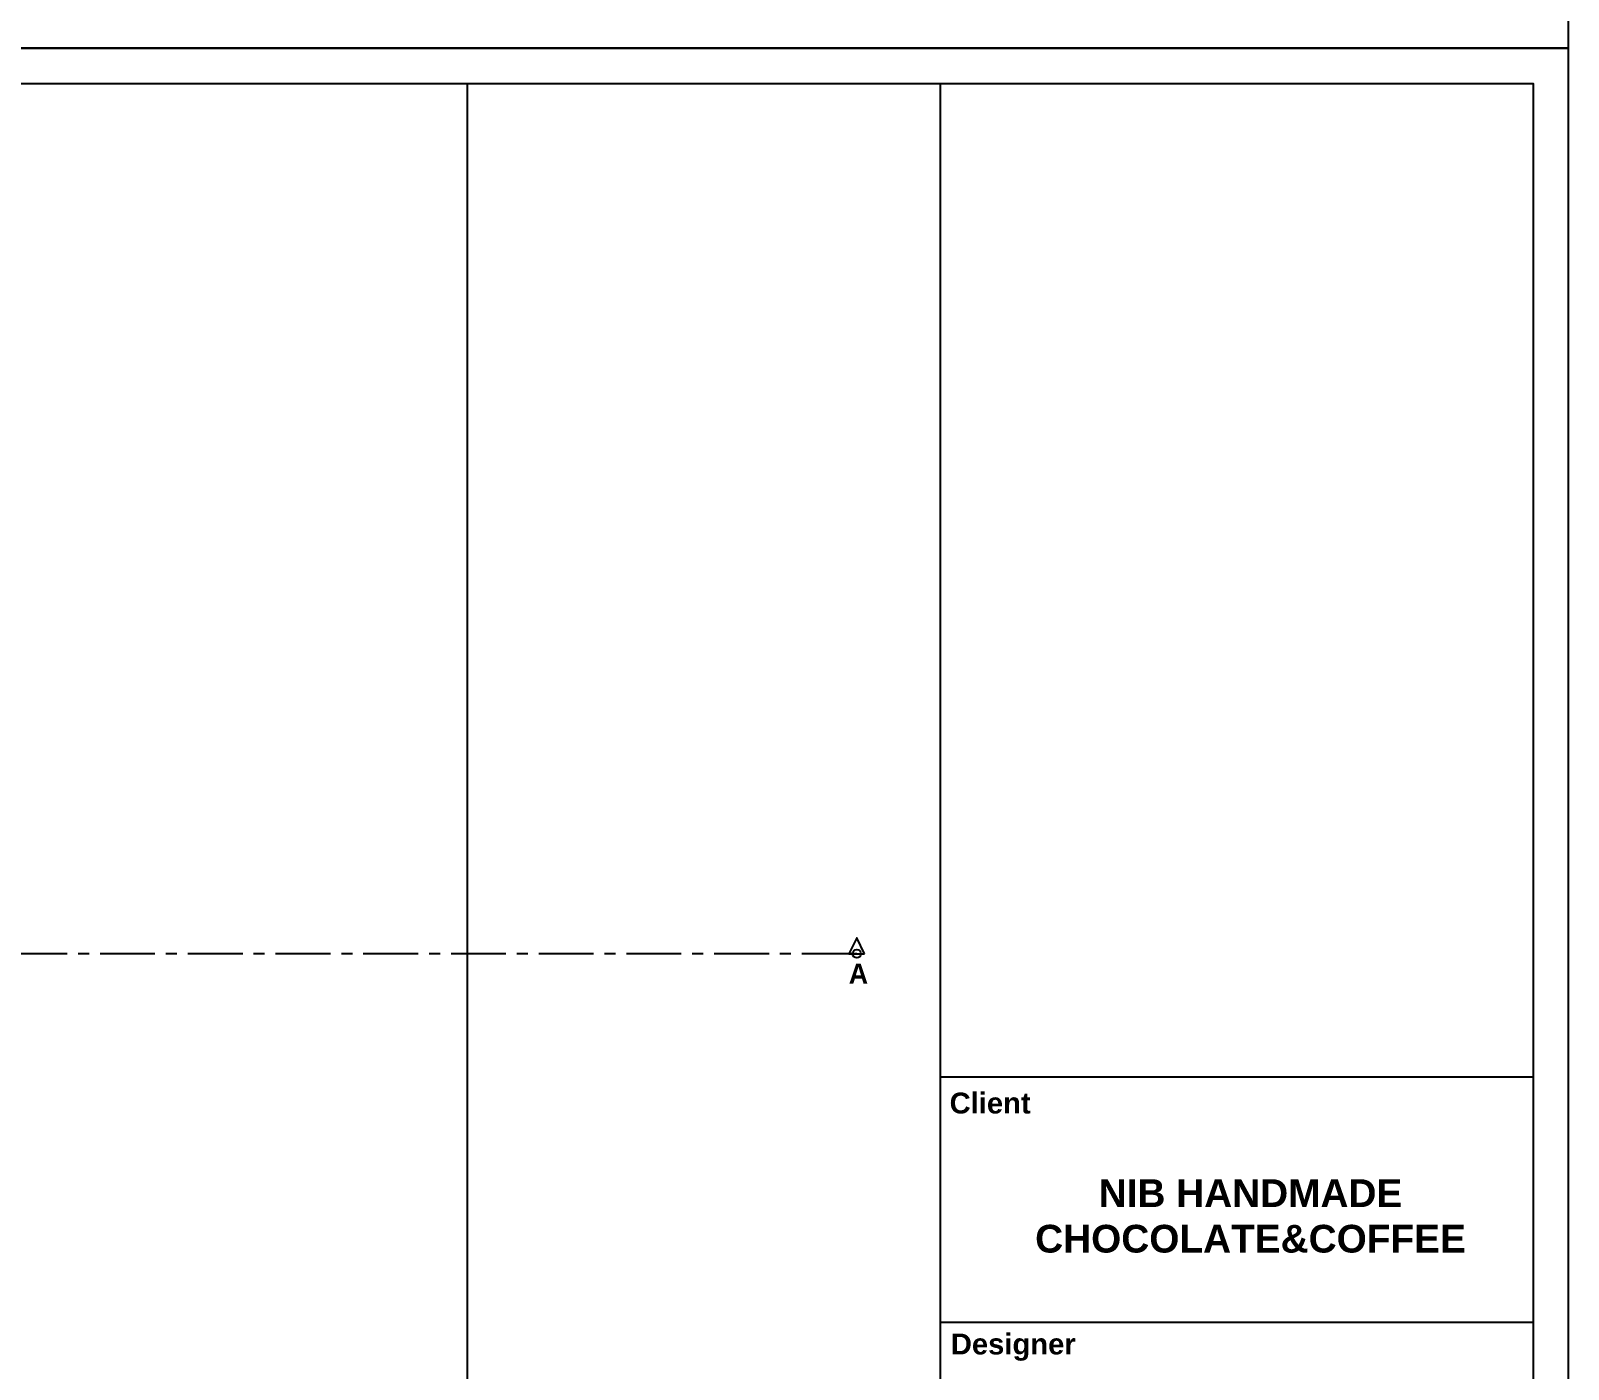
# Model space of a CAD drawing. Header units: millimetres. Extents: x 933584 to 974011, y 4545988 to 4553664.
# Drawn here: x 944225 to 945102, y 4550603 to 4551365 of the extents above; entities that cross this region are included whole.
import ezdxf

# ---------------------------------------------------------------- set-up
doc = ezdxf.new("R2010")
doc.units = ezdxf.units.MM
doc.linetypes.add('CENTER', pattern=[2, 1.25, -0.25, 0.25, -0.25])
doc.layers.get('0').update_dxf_attribs({"color": 255})
doc.layers.add('0-HSL-HTC_200', color=1, linetype='Continuous')
doc.styles.add('Century Gothic_B_3', font='GOTHICB.TTF', dxfattribs={"height": 4})

# ---------------------------------------------------------------- blocks, each defined once
blk = doc.blocks.new('CVBXCBV')
blk.add_lwpolyline([(937705.51, 4551339.49), (937701.09, 4551348.58), (937696.67, 4551339.49), (937705.51, 4551339.49)])
at = {"linetype": 'CENTER', "ltscale": 25}
blk.add_lwpolyline([(937701.09, 4551339.49), (936057.32, 4551339.49)], dxfattribs=at)
blk.add_circle((937701.09, 4551339.49), 2.41)
at = {"linetype": 'CENTER', "ltscale": 10, "insert": (938066.9, 4551333.78), "char_height": 11.3933, "width": 370.3635, "attachment_point": 3, "line_spacing_factor": 0.984502, "style": 'Century Gothic_B_3'}
blk.add_mtext('\\pxql;{\\fFranklin Gothic Book|b1|i0|c162|p34;A}', dxfattribs=at)

msp = doc.modelspace()

# ---------------------------------------------------------------- linework, layer by layer
at = {"color": 0}
for p, q in [((945081.5, 4550769.07), (944743.44, 4550769.07)), ((945081.5, 4550769.07), (944743.44, 4550769.07)), ((945081.5, 4550629.09), (944743.44, 4550629.09)), ((945081.5, 4550629.09), (944743.44, 4550629.09)), ((945081.5, 4550629.09), (944743.44, 4550629.09)), ((945081.5, 4550629.09), (944743.44, 4550629.09))]:
    msp.add_line(p, q, dxfattribs=at)
for points in [[(943001.5, 4552855.4), (945101.5, 4552855.4), (945101.5, 4551355.4), (943001.5, 4551355.4)], [(943001.5, 4551355.4), (945101.5, 4551355.4), (945101.5, 4549855.4), (943001.5, 4549855.4)], [(943021.5, 4551335.4), (945081.5, 4551335.4), (945081.5, 4549875.4), (943021.5, 4549875.4)]]:
    msp.add_lwpolyline(points, close=True, dxfattribs=at)
msp.add_lwpolyline([(944743.45, 4551335.41), (944743.45, 4549875.4)], dxfattribs=at)
at = {"layer": '0-HSL-HTC_200', "color": 8}
msp.add_lwpolyline([(944473.84, 4551335.4), (944473.84, 4549875.4), (943114.32, 4549875.4), (943746.51, 4550276.16), (943993.85, 4550184.96), (943993.85, 4551335.4), (944473.84, 4551335.4)], close=True, dxfattribs=at)

# ---------------------------------------------------------------- block references
msp.add_blockref('CVBXCBV', (6994.87, -500.11))

# ---------------------------------------------------------------- texts
at = {"color": 0, "attachment_point": 1, "line_spacing_factor": 0.984502, "style": 'Century Gothic_B_3'}
for s, insert, char_height, width in [('\\pxqr;{\\fArial|b1|i0|c0|p34;Client}', (944206.94, 4550760.21), 11.9034, 588.1338), ('\\pxqc;{\\fArial|b1|i0|c0|p34;NIB HANDMADE CHOCOLATE&COFFEE}', (944756.95, 4550710.81), 15.8192, 326.8702), ('\\pxqr;{\\fArial|b1|i0|c0|p34;Designer}', (944232.61, 4550622.88), 11.9034, 588.1338)]:
    msp.add_mtext(s, dxfattribs=dict(at, insert=insert, char_height=char_height, width=width))

doc.saveas('drawing.dxf')
